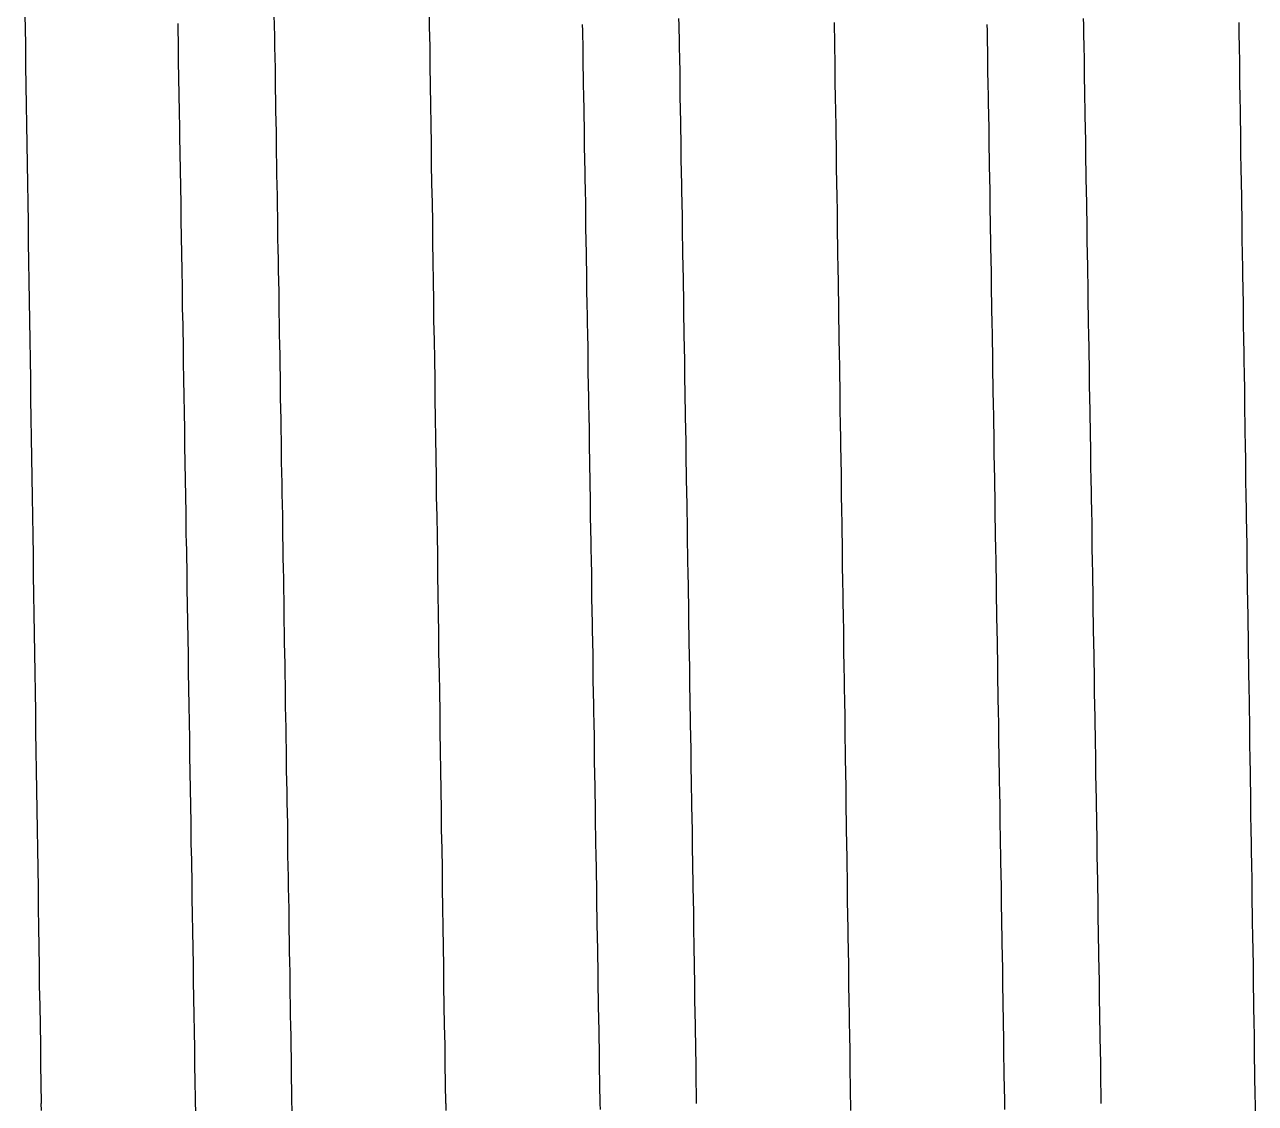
# Model space of a CAD drawing. Header units: millimetres. Extents: x 0 to 3800, y -67 to 2530.
# Drawn here: x 2217.25 to 2221.934, y 966.218 to 970.323 of the extents above; entities that cross this region are included whole.
import ezdxf

# ---------------------------------------------------------------- set-up
doc = ezdxf.new("R2010")
doc.units = ezdxf.units.MM
doc.layers.add('내부선 및 부속', color=4, linetype='Continuous')

msp = doc.modelspace()

# ---------------------------------------------------------------- linework, layer by layer
at = {"layer": '내부선 및 부속', "linetype": 'Continuous', "flags": 128}
for points in [[(2217.2499, 970.3885), (2217.2519, 970.3145), (2217.2529, 970.2395), (2217.2539, 970.1655), (2217.2549, 970.0915), (2217.2559, 970.0165), (2217.2569, 969.9425), (2217.2579, 969.8675), (2217.2599, 969.7935), (2217.2609, 969.7185), (2217.2619, 969.6445), (2217.2629, 969.5695), (2217.2639, 969.4955), (2217.2649, 969.4205), (2217.2659, 969.3465), (2217.2669, 969.2715), (2217.2689, 969.1975), (2217.2699, 969.1225), (2217.2709, 969.0485), (2217.2719, 968.9735), (2217.2729, 968.8995), (2217.2739, 968.8245), (2217.2749, 968.7505), (2217.2759, 968.6755), (2217.2779, 968.6015), (2217.2789, 968.5265), (2217.2799, 968.4525), (2217.2809, 968.3785), (2217.2819, 968.3035), (2217.2829, 968.2295), (2217.2839, 968.1545), (2217.2849, 968.0805), (2217.2859, 968.0055), (2217.2879, 967.9315), (2217.2889, 967.8565), (2217.2899, 967.7825), (2217.2909, 967.7075), (2217.2919, 967.6335), (2217.2929, 967.5585), (2217.2939, 967.4845), (2217.2949, 967.4095), (2217.2959, 967.3355), (2217.2979, 967.2605), (2217.2989, 967.1865), (2217.2999, 967.1115), (2217.3009, 967.0375), (2217.3019, 966.9625), (2217.3029, 966.8885), (2217.3039, 966.8145), (2217.3049, 966.7395), (2217.3059, 966.6655), (2217.3079, 966.5905), (2217.3089, 966.5165), (2217.3099, 966.4415), (2217.3109, 966.3675), (2217.3119, 966.2925), (2217.3129, 966.2185), (2217.3129, 966.2185)], [(2218.8529, 966.2185), (2218.8519, 966.2925), (2218.8509, 966.3675), (2218.8499, 966.4415), (2218.8479, 966.5165), (2218.8469, 966.5905), (2218.8459, 966.6655), (2218.8449, 966.7395), (2218.8439, 966.8145), (2218.8429, 966.8885), (2218.8419, 966.9625), (2218.8409, 967.0375), (2218.8399, 967.1115), (2218.8389, 967.1865), (2218.8369, 967.2605), (2218.8359, 967.3355), (2218.8349, 967.4095), (2218.8339, 967.4845), (2218.8329, 967.5585), (2218.8319, 967.6335), (2218.8309, 967.7075), (2218.8299, 967.7825), (2218.8289, 967.8565), (2218.8269, 967.9315), (2218.8259, 968.0055), (2218.8249, 968.0805), (2218.8239, 968.1545), (2218.8229, 968.2295), (2218.8219, 968.3035), (2218.8209, 968.3785), (2218.8199, 968.4525), (2218.8179, 968.5265), (2218.8169, 968.6015), (2218.8159, 968.6755), (2218.8149, 968.7505), (2218.8139, 968.8245), (2218.8129, 968.8995), (2218.8119, 968.9735), (2218.8109, 969.0485), (2218.8099, 969.1225), (2218.8079, 969.1975), (2218.8069, 969.2715), (2218.8059, 969.3465), (2218.8049, 969.4205), (2218.8039, 969.4955), (2218.8029, 969.5695), (2218.8019, 969.6445), (2218.7999, 969.7185), (2218.7989, 969.7935), (2218.7979, 969.8675), (2218.7969, 969.9425), (2218.7959, 970.0165), (2218.7949, 970.0915), (2218.7939, 970.1655), (2218.7929, 970.2395), (2218.7909, 970.3145), (2218.7899, 970.3885)], [(2218.1989, 970.3595), (2218.1999, 970.3195), (2218.2009, 970.2785), (2218.2009, 970.2385), (2218.2019, 970.1975), (2218.2029, 970.1575), (2218.2029, 970.1165), (2218.2039, 970.0765), (2218.2049, 970.0355), (2218.2049, 969.9955), (2218.2059, 969.9545), (2218.2069, 969.9145), (2218.2069, 969.8735), (2218.2079, 969.8335), (2218.2089, 969.7925), (2218.2089, 969.7525), (2218.2099, 969.7115), (2218.2109, 969.6715), (2218.2109, 969.6305), (2218.2119, 969.5905), (2218.2129, 969.5495), (2218.2129, 969.5095), (2218.2139, 969.4685), (2218.2149, 969.4285), (2218.2149, 969.3875), (2218.2159, 969.3475), (2218.2169, 969.3065), (2218.2169, 969.2665), (2218.2179, 969.2265), (2218.2189, 969.1855), (2218.2189, 969.1455), (2218.2199, 969.1045), (2218.2209, 969.0645), (2218.2209, 969.0235), (2218.2219, 968.9835), (2218.2229, 968.9425), (2218.2229, 968.9025), (2218.2239, 968.8615), (2218.2249, 968.8215), (2218.2249, 968.7805), (2218.2259, 968.7405), (2218.2269, 968.6995), (2218.2269, 968.6595), (2218.2279, 968.6185), (2218.2289, 968.5785), (2218.2289, 968.5375), (2218.2299, 968.4975), (2218.2309, 968.4565), (2218.2309, 968.4165), (2218.2319, 968.3755), (2218.2329, 968.3355), (2218.2329, 968.2945), (2218.2339, 968.2545), (2218.2349, 968.2135), (2218.2349, 968.1735), (2218.2359, 968.1325), (2218.2359, 968.0925), (2218.2369, 968.0515), (2218.2379, 968.0115), (2218.2379, 967.9715), (2218.2389, 967.9305), (2218.2399, 967.8905), (2218.2399, 967.8495), (2218.2409, 967.8095), (2218.2419, 967.7685), (2218.2419, 967.7285), (2218.2429, 967.6875), (2218.2439, 967.6475), (2218.2439, 967.6065), (2218.2449, 967.5665), (2218.2459, 967.5255), (2218.2459, 967.4855), (2218.2469, 967.4445), (2218.2479, 967.4045), (2218.2479, 967.3635), (2218.2489, 967.3235), (2218.2499, 967.2825), (2218.2499, 967.2825), (2218.2499, 967.2425), (2218.2509, 967.2015), (2218.2509, 967.1615), (2218.2519, 967.1205), (2218.2529, 967.0805), (2218.2529, 967.0395), (2218.2539, 966.9995), (2218.2549, 966.9585), (2218.2549, 966.9185), (2218.2559, 966.8775), (2218.2569, 966.8375), (2218.2569, 966.7965), (2218.2579, 966.7565), (2218.2589, 966.7165), (2218.2589, 966.6755), (2218.2599, 966.6355), (2218.2609, 966.5945), (2218.2609, 966.5545), (2218.2619, 966.5135), (2218.2629, 966.4735), (2218.2629, 966.4325), (2218.2639, 966.3925), (2218.2649, 966.3515), (2218.2649, 966.3115), (2218.2659, 966.2705), (2218.2659, 966.2305), (2218.2669, 966.1895)], [(2219.7389, 970.3465), (2219.7399, 970.3225), (2219.7399, 970.2985), (2219.7409, 970.2745), (2219.7409, 970.2505), (2219.7409, 970.2265), (2219.7419, 970.2035), (2219.7419, 970.1795), (2219.7429, 970.1555), (2219.7429, 970.1315), (2219.7429, 970.1075), (2219.7439, 970.0835), (2219.7439, 970.0595), (2219.7439, 970.0365), (2219.7449, 970.0125), (2219.7449, 969.9885), (2219.7459, 969.9645), (2219.7459, 969.9405), (2219.7459, 969.9165), (2219.7469, 969.8925), (2219.7469, 969.8685), (2219.7479, 969.8455), (2219.7479, 969.8215), (2219.7479, 969.7975), (2219.7489, 969.7735), (2219.7489, 969.7495), (2219.7499, 969.7255), (2219.7499, 969.7015), (2219.7499, 969.6785), (2219.7509, 969.6545), (2219.7509, 969.6305), (2219.7519, 969.6065), (2219.7519, 969.5825), (2219.7519, 969.5585), (2219.7519, 969.5585), (2219.7529, 969.5345), (2219.7529, 969.5105), (2219.7539, 969.4875), (2219.7539, 969.4635), (2219.7539, 969.4395), (2219.7549, 969.4155), (2219.7549, 969.3915), (2219.7559, 969.3675), (2219.7559, 969.3435), (2219.7559, 969.3205), (2219.7569, 969.2965), (2219.7569, 969.2725), (2219.7569, 969.2485), (2219.7579, 969.2245), (2219.7579, 969.2005), (2219.7589, 969.1765), (2219.7589, 969.1535), (2219.7589, 969.1295), (2219.7599, 969.1055), (2219.7599, 969.0815), (2219.7609, 969.0575), (2219.7609, 969.0335), (2219.7609, 969.0095), (2219.7619, 968.9855), (2219.7619, 968.9625), (2219.7629, 968.9385), (2219.7629, 968.9145), (2219.7629, 968.8905), (2219.7639, 968.8665), (2219.7639, 968.8425), (2219.7639, 968.8185), (2219.7649, 968.7955), (2219.7649, 968.7715), (2219.7659, 968.7475), (2219.7659, 968.7235), (2219.7659, 968.6995), (2219.7669, 968.6755), (2219.7669, 968.6515), (2219.7679, 968.6275), (2219.7679, 968.6045), (2219.7679, 968.5805), (2219.7689, 968.5565), (2219.7689, 968.5325), (2219.7699, 968.5085), (2219.7699, 968.4845), (2219.7699, 968.4605), (2219.7709, 968.4375), (2219.7709, 968.4135), (2219.7709, 968.3895), (2219.7719, 968.3655), (2219.7719, 968.3415), (2219.7729, 968.3175), (2219.7729, 968.2935), (2219.7729, 968.2705), (2219.7739, 968.2465), (2219.7739, 968.2225), (2219.7749, 968.1985), (2219.7749, 968.1745), (2219.7749, 968.1505), (2219.7759, 968.1265), (2219.7759, 968.1025), (2219.7769, 968.0795), (2219.7769, 968.0555), (2219.7769, 968.0315), (2219.7779, 968.0075), (2219.7779, 967.9835), (2219.7779, 967.9595), (2219.7789, 967.9355), (2219.7789, 967.9125), (2219.7799, 967.8885), (2219.7799, 967.8645), (2219.7799, 967.8405), (2219.7809, 967.8165), (2219.7809, 967.7925), (2219.7819, 967.7685), (2219.7819, 967.7445), (2219.7819, 967.7215), (2219.7829, 967.6975), (2219.7829, 967.6735), (2219.7829, 967.6495), (2219.7839, 967.6255), (2219.7839, 967.6015), (2219.7849, 967.5775), (2219.7849, 967.5545), (2219.7849, 967.5305), (2219.7859, 967.5065), (2219.7859, 967.4825), (2219.7869, 967.4585), (2219.7869, 967.4345), (2219.7869, 967.4105), (2219.7879, 967.3875), (2219.7879, 967.3635), (2219.7879, 967.3395), (2219.7889, 967.3155), (2219.7889, 967.2915), (2219.7899, 967.2675), (2219.7899, 967.2435), (2219.7899, 967.2195), (2219.7909, 967.1965), (2219.7909, 967.1725), (2219.7909, 967.1725), (2219.7919, 967.1485), (2219.7919, 967.1245), (2219.7919, 967.1005), (2219.7929, 967.0765), (2219.7929, 967.0525), (2219.7929, 967.0295), (2219.7939, 967.0055), (2219.7939, 966.9815), (2219.7949, 966.9575), (2219.7949, 966.9335), (2219.7949, 966.9095), (2219.7959, 966.8855), (2219.7959, 966.8615), (2219.7969, 966.8385), (2219.7969, 966.8145), (2219.7969, 966.7905), (2219.7979, 966.7665), (2219.7979, 966.7425), (2219.7979, 966.7185), (2219.7989, 966.6945), (2219.7989, 966.6715), (2219.7999, 966.6475), (2219.7999, 966.6235), (2219.7999, 966.5995), (2219.8009, 966.5755), (2219.8009, 966.5515), (2219.8019, 966.5275), (2219.8019, 966.5045), (2219.8019, 966.4805), (2219.8029, 966.4565), (2219.8029, 966.4325), (2219.8029, 966.4085), (2219.8039, 966.3845), (2219.8039, 966.3605), (2219.8049, 966.3365), (2219.8049, 966.3135), (2219.8049, 966.2895), (2219.8059, 966.2655), (2219.8059, 966.2415), (2219.8059, 966.2175)], [(2221.2789, 970.3465), (2221.2799, 970.3225), (2221.2799, 970.2985), (2221.2799, 970.2745), (2221.2809, 970.2505), (2221.2809, 970.2265), (2221.2819, 970.2035), (2221.2819, 970.1795), (2221.2819, 970.1555), (2221.2829, 970.1315), (2221.2829, 970.1075), (2221.2839, 970.0835), (2221.2839, 970.0595), (2221.2839, 970.0355), (2221.2849, 970.0125), (2221.2849, 969.9885), (2221.2849, 969.9645), (2221.2859, 969.9405), (2221.2859, 969.9165), (2221.2869, 969.8925), (2221.2869, 969.8685), (2221.2869, 969.8455), (2221.2879, 969.8215), (2221.2879, 969.7975), (2221.2889, 969.7735), (2221.2889, 969.7495), (2221.2889, 969.7255), (2221.2899, 969.7015), (2221.2899, 969.6785), (2221.2909, 969.6545), (2221.2909, 969.6305), (2221.2909, 969.6065), (2221.2919, 969.5825), (2221.2919, 969.5585), (2221.2919, 969.5585), (2221.2929, 969.5345), (2221.2929, 969.5105), (2221.2929, 969.4875), (2221.2939, 969.4635), (2221.2939, 969.4395), (2221.2949, 969.4155), (2221.2949, 969.3915), (2221.2949, 969.3675), (2221.2959, 969.3435), (2221.2959, 969.3205), (2221.2969, 969.2965), (2221.2969, 969.2725), (2221.2969, 969.2485), (2221.2979, 969.2245), (2221.2979, 969.2005), (2221.2979, 969.1765), (2221.2989, 969.1535), (2221.2989, 969.1295), (2221.2999, 969.1055), (2221.2999, 969.0815), (2221.2999, 969.0575), (2221.3009, 969.0335), (2221.3009, 969.0095), (2221.3019, 968.9855), (2221.3019, 968.9625), (2221.3019, 968.9385), (2221.3029, 968.9145), (2221.3029, 968.8905), (2221.3039, 968.8665), (2221.3039, 968.8425), (2221.3039, 968.8185), (2221.3049, 968.7955), (2221.3049, 968.7715), (2221.3049, 968.7475), (2221.3059, 968.7235), (2221.3059, 968.6995), (2221.3069, 968.6755), (2221.3069, 968.6515), (2221.3069, 968.6275), (2221.3079, 968.6045), (2221.3079, 968.5805), (2221.3089, 968.5565), (2221.3089, 968.5325), (2221.3089, 968.5085), (2221.3099, 968.4845), (2221.3099, 968.4605), (2221.3109, 968.4375), (2221.3109, 968.4135), (2221.3109, 968.3895), (2221.3119, 968.3655), (2221.3119, 968.3415), (2221.3119, 968.3175), (2221.3129, 968.2935), (2221.3129, 968.2705), (2221.3139, 968.2465), (2221.3139, 968.2225), (2221.3139, 968.1985), (2221.3149, 968.1745), (2221.3149, 968.1505), (2221.3159, 968.1265), (2221.3159, 968.1025), (2221.3159, 968.0795), (2221.3169, 968.0555), (2221.3169, 968.0315), (2221.3169, 968.0075), (2221.3179, 967.9835), (2221.3179, 967.9595), (2221.3189, 967.9355), (2221.3189, 967.9125), (2221.3189, 967.8885), (2221.3199, 967.8645), (2221.3199, 967.8405), (2221.3209, 967.8165), (2221.3209, 967.7925), (2221.3209, 967.7685), (2221.3219, 967.7445), (2221.3219, 967.7215), (2221.3229, 967.6975), (2221.3229, 967.6735), (2221.3229, 967.6495), (2221.3239, 967.6255), (2221.3239, 967.6015), (2221.3239, 967.5775), (2221.3249, 967.5545), (2221.3249, 967.5305), (2221.3259, 967.5065), (2221.3259, 967.4825), (2221.3259, 967.4585), (2221.3269, 967.4345), (2221.3269, 967.4105), (2221.3279, 967.3865), (2221.3279, 967.3635), (2221.3279, 967.3395), (2221.3289, 967.3155), (2221.3289, 967.2915), (2221.3289, 967.2675), (2221.3299, 967.2435), (2221.3299, 967.2195), (2221.3309, 967.1965), (2221.3309, 967.1725), (2221.3309, 967.1725), (2221.3309, 967.1485), (2221.3319, 967.1245), (2221.3319, 967.1005), (2221.3329, 967.0765), (2221.3329, 967.0525), (2221.3329, 967.0295), (2221.3339, 967.0055), (2221.3339, 966.9815), (2221.3339, 966.9575), (2221.3349, 966.9335), (2221.3349, 966.9095), (2221.3359, 966.8855), (2221.3359, 966.8615), (2221.3359, 966.8385), (2221.3369, 966.8145), (2221.3369, 966.7905), (2221.3369, 966.7665), (2221.3379, 966.7425), (2221.3379, 966.7185), (2221.3389, 966.6945), (2221.3389, 966.6715), (2221.3389, 966.6475), (2221.3399, 966.6235), (2221.3399, 966.5995), (2221.3409, 966.5755), (2221.3409, 966.5515), (2221.3409, 966.5275), (2221.3419, 966.5035), (2221.3419, 966.4805), (2221.3419, 966.4565), (2221.3429, 966.4325), (2221.3429, 966.4085), (2221.3439, 966.3845), (2221.3439, 966.3605), (2221.3439, 966.3365), (2221.3449, 966.3135), (2221.3449, 966.2895), (2221.3459, 966.2655), (2221.3459, 966.2415), (2221.3459, 966.2175)], [(2217.8329, 970.3265), (2217.8329, 970.2945), (2217.8339, 970.2625), (2217.8339, 970.2305), (2217.8349, 970.1985), (2217.8349, 970.1675), (2217.8359, 970.1355), (2217.8359, 970.1035), (2217.8369, 970.0715), (2217.8369, 970.0395), (2217.8379, 970.0075), (2217.8379, 969.9765), (2217.8389, 969.9445), (2217.8389, 969.9125), (2217.8399, 969.8805), (2217.8399, 969.8805), (2217.8409, 969.8485), (2217.8409, 969.8165), (2217.8419, 969.7855), (2217.8419, 969.7535), (2217.8429, 969.7215), (2217.8429, 969.6895), (2217.8439, 969.6575), (2217.8439, 969.6265), (2217.8449, 969.5945), (2217.8449, 969.5625), (2217.8459, 969.5305), (2217.8459, 969.4985), (2217.8469, 969.4665), (2217.8469, 969.4355), (2217.8479, 969.4035), (2217.8479, 969.3715), (2217.8489, 969.3395), (2217.8489, 969.3075), (2217.8499, 969.2755), (2217.8499, 969.2445), (2217.8509, 969.2125), (2217.8519, 969.1805), (2217.8519, 969.1485), (2217.8529, 969.1165), (2217.8529, 969.0855), (2217.8539, 969.0535), (2217.8539, 969.0215), (2217.8549, 968.9895), (2217.8549, 968.9575), (2217.8559, 968.9255), (2217.8559, 968.8945), (2217.8569, 968.8625), (2217.8569, 968.8305), (2217.8579, 968.7985), (2217.8579, 968.7665), (2217.8589, 968.7345), (2217.8589, 968.7035), (2217.8599, 968.6715), (2217.8599, 968.6395), (2217.8609, 968.6075), (2217.8609, 968.5755), (2217.8619, 968.5435), (2217.8619, 968.5125), (2217.8629, 968.4805), (2217.8629, 968.4485), (2217.8639, 968.4165), (2217.8639, 968.3845), (2217.8649, 968.3535), (2217.8659, 968.3215), (2217.8659, 968.2895), (2217.8669, 968.2575), (2217.8669, 968.2255), (2217.8679, 968.1935), (2217.8679, 968.1625), (2217.8689, 968.1305), (2217.8689, 968.0985), (2217.8699, 968.0665), (2217.8699, 968.0345), (2217.8709, 968.0025), (2217.8709, 967.9715), (2217.8719, 967.9395), (2217.8719, 967.9075), (2217.8729, 967.8755), (2217.8729, 967.8435), (2217.8739, 967.8125), (2217.8739, 967.7805), (2217.8749, 967.7485), (2217.8749, 967.7165), (2217.8759, 967.6845), (2217.8759, 967.6525), (2217.8769, 967.6215), (2217.8769, 967.5895), (2217.8779, 967.5575), (2217.8779, 967.5255), (2217.8789, 967.4935), (2217.8789, 967.4615), (2217.8799, 967.4305), (2217.8799, 967.3985), (2217.8809, 967.3665), (2217.8809, 967.3345), (2217.8819, 967.3025), (2217.8819, 967.2715), (2217.8829, 967.2395), (2217.8829, 967.2075), (2217.8839, 967.1755), (2217.8849, 967.1435), (2217.8849, 967.1115), (2217.8859, 967.0805), (2217.8859, 967.0485), (2217.8869, 967.0165), (2217.8869, 966.9845), (2217.8879, 966.9525), (2217.8879, 966.9205), (2217.8889, 966.8895), (2217.8889, 966.8575), (2217.8899, 966.8255), (2217.8899, 966.7935), (2217.8909, 966.7615), (2217.8909, 966.7305), (2217.8919, 966.6985), (2217.8919, 966.6985), (2217.8919, 966.6665), (2217.8929, 966.6345), (2217.8929, 966.6025), (2217.8939, 966.5705), (2217.8939, 966.5395), (2217.8949, 966.5075), (2217.8949, 966.4755), (2217.8959, 966.4435), (2217.8959, 966.4115), (2217.8969, 966.3795), (2217.8969, 966.3485), (2217.8979, 966.3165), (2217.8979, 966.2845), (2217.8989, 966.2525), (2217.8989, 966.2205), (2217.8999, 966.1885)], [(2219.3719, 970.3235), (2219.3729, 970.2995), (2219.3729, 970.2755), (2219.3739, 970.2525), (2219.3739, 970.2285), (2219.3739, 970.2045), (2219.3749, 970.1805), (2219.3749, 970.1565), (2219.3759, 970.1325), (2219.3759, 970.1085), (2219.3759, 970.0845), (2219.3769, 970.0615), (2219.3769, 970.0375), (2219.3779, 970.0135), (2219.3779, 969.9895), (2219.3779, 969.9655), (2219.3789, 969.9415), (2219.3789, 969.9175), (2219.3799, 969.8945), (2219.3799, 969.8705), (2219.3799, 969.8465), (2219.3809, 969.8225), (2219.3809, 969.7985), (2219.3819, 969.7745), (2219.3819, 969.7505), (2219.3819, 969.7275), (2219.3829, 969.7035), (2219.3829, 969.6795), (2219.3839, 969.6555), (2219.3839, 969.6315), (2219.3839, 969.6075), (2219.3849, 969.5835), (2219.3849, 969.5595), (2219.3849, 969.5365), (2219.3849, 969.5365), (2219.3859, 969.5125), (2219.3859, 969.4885), (2219.3869, 969.4645), (2219.3869, 969.4405), (2219.3869, 969.4165), (2219.3879, 969.3925), (2219.3879, 969.3695), (2219.3889, 969.3455), (2219.3889, 969.3215), (2219.3889, 969.2975), (2219.3899, 969.2735), (2219.3899, 969.2495), (2219.3909, 969.2255), (2219.3909, 969.2015), (2219.3909, 969.1785), (2219.3919, 969.1545), (2219.3919, 969.1305), (2219.3929, 969.1065), (2219.3929, 969.0825), (2219.3929, 969.0585), (2219.3939, 969.0345), (2219.3939, 969.0115), (2219.3939, 968.9875), (2219.3949, 968.9635), (2219.3949, 968.9395), (2219.3959, 968.9155), (2219.3959, 968.8915), (2219.3959, 968.8675), (2219.3969, 968.8445), (2219.3969, 968.8205), (2219.3979, 968.7965), (2219.3979, 968.7725), (2219.3979, 968.7485), (2219.3989, 968.7245), (2219.3989, 968.7005), (2219.3999, 968.6765), (2219.3999, 968.6535), (2219.3999, 968.6295), (2219.4009, 968.6055), (2219.4009, 968.5815), (2219.4009, 968.5575), (2219.4019, 968.5335), (2219.4019, 968.5095), (2219.4029, 968.4865), (2219.4029, 968.4625), (2219.4029, 968.4385), (2219.4039, 968.4145), (2219.4039, 968.3905), (2219.4049, 968.3665), (2219.4049, 968.3425), (2219.4049, 968.3185), (2219.4059, 968.2955), (2219.4059, 968.2715), (2219.4069, 968.2475), (2219.4069, 968.2235), (2219.4069, 968.1995), (2219.4079, 968.1755), (2219.4079, 968.1515), (2219.4079, 968.1285), (2219.4089, 968.1045), (2219.4089, 968.0805), (2219.4099, 968.0565), (2219.4099, 968.0325), (2219.4099, 968.0085), (2219.4109, 967.9845), (2219.4109, 967.9615), (2219.4119, 967.9375), (2219.4119, 967.9135), (2219.4119, 967.8895), (2219.4129, 967.8655), (2219.4129, 967.8415), (2219.4129, 967.8175), (2219.4139, 967.7935), (2219.4139, 967.7705), (2219.4149, 967.7465), (2219.4149, 967.7225), (2219.4149, 967.6985), (2219.4159, 967.6745), (2219.4159, 967.6505), (2219.4169, 967.6265), (2219.4169, 967.6035), (2219.4169, 967.5795), (2219.4179, 967.5555), (2219.4179, 967.5315), (2219.4179, 967.5075), (2219.4189, 967.4835), (2219.4189, 967.4595), (2219.4199, 967.4355), (2219.4199, 967.4125), (2219.4199, 967.3885), (2219.4209, 967.3645), (2219.4209, 967.3405), (2219.4219, 967.3165), (2219.4219, 967.2925), (2219.4219, 967.2685), (2219.4229, 967.2455), (2219.4229, 967.2215), (2219.4229, 967.1975), (2219.4239, 967.1735), (2219.4239, 967.1495), (2219.4239, 967.1495), (2219.4249, 967.1255), (2219.4249, 967.1015), (2219.4249, 967.0785), (2219.4259, 967.0545), (2219.4259, 967.0305), (2219.4269, 967.0065), (2219.4269, 966.9825), (2219.4269, 966.9585), (2219.4279, 966.9345), (2219.4279, 966.9105), (2219.4279, 966.8875), (2219.4289, 966.8635), (2219.4289, 966.8395), (2219.4299, 966.8155), (2219.4299, 966.7915), (2219.4299, 966.7675), (2219.4309, 966.7435), (2219.4309, 966.7205), (2219.4319, 966.6965), (2219.4319, 966.6725), (2219.4319, 966.6485), (2219.4329, 966.6245), (2219.4329, 966.6005), (2219.4329, 966.5765), (2219.4339, 966.5525), (2219.4339, 966.5295), (2219.4349, 966.5055), (2219.4349, 966.4815), (2219.4349, 966.4575), (2219.4359, 966.4335), (2219.4359, 966.4095), (2219.4369, 966.3855), (2219.4369, 966.3625), (2219.4369, 966.3385), (2219.4379, 966.3145), (2219.4379, 966.2905), (2219.4379, 966.2665), (2219.4389, 966.2425), (2219.4389, 966.2185), (2219.4399, 966.1955)], [(2220.3309, 970.3305), (2220.3309, 970.3035), (2220.3319, 970.2765), (2220.3319, 970.2495), (2220.3319, 970.2225), (2220.3329, 970.1955), (2220.3329, 970.1685), (2220.3339, 970.1415), (2220.3339, 970.1145), (2220.3339, 970.0875), (2220.3349, 970.0605), (2220.3349, 970.0335), (2220.3359, 970.0065), (2220.3359, 969.9795), (2220.3369, 969.9515), (2220.3369, 969.9245), (2220.3369, 969.8975), (2220.3379, 969.8705), (2220.3379, 969.8435), (2220.3389, 969.8165), (2220.3389, 969.7895), (2220.3389, 969.7625), (2220.3399, 969.7355), (2220.3399, 969.7085), (2220.3409, 969.6815), (2220.3409, 969.6545), (2220.3419, 969.6275), (2220.3419, 969.6005), (2220.3419, 969.5735), (2220.3429, 969.5465), (2220.3429, 969.5195), (2220.3439, 969.4925), (2220.3439, 969.4645), (2220.3439, 969.4375), (2220.3449, 969.4105), (2220.3449, 969.3835), (2220.3459, 969.3565), (2220.3459, 969.3295), (2220.3459, 969.3025), (2220.3469, 969.2755), (2220.3469, 969.2485), (2220.3479, 969.2215), (2220.3479, 969.1945), (2220.3489, 969.1675), (2220.3489, 969.1405), (2220.3489, 969.1135), (2220.3489, 969.1135), (2220.3499, 969.0865), (2220.3499, 969.0595), (2220.3509, 969.0325), (2220.3509, 969.0045), (2220.3509, 968.9775), (2220.3519, 968.9505), (2220.3519, 968.9235), (2220.3529, 968.8965), (2220.3529, 968.8695), (2220.3529, 968.8425), (2220.3539, 968.8155), (2220.3539, 968.7885), (2220.3549, 968.7615), (2220.3549, 968.7345), (2220.3549, 968.7075), (2220.3559, 968.6805), (2220.3559, 968.6535), (2220.3569, 968.6265), (2220.3569, 968.5995), (2220.3579, 968.5725), (2220.3579, 968.5455), (2220.3579, 968.5175), (2220.3589, 968.4905), (2220.3589, 968.4635), (2220.3599, 968.4365), (2220.3599, 968.4095), (2220.3599, 968.3825), (2220.3609, 968.3555), (2220.3609, 968.3285), (2220.3619, 968.3015), (2220.3619, 968.2745), (2220.3619, 968.2475), (2220.3629, 968.2205), (2220.3629, 968.1935), (2220.3639, 968.1665), (2220.3639, 968.1395), (2220.3639, 968.1125), (2220.3649, 968.0855), (2220.3649, 968.0585), (2220.3659, 968.0305), (2220.3659, 968.0035), (2220.3659, 967.9765), (2220.3669, 967.9495), (2220.3669, 967.9225), (2220.3679, 967.8955), (2220.3679, 967.8685), (2220.3689, 967.8415), (2220.3689, 967.8145), (2220.3689, 967.7875), (2220.3699, 967.7605), (2220.3699, 967.7335), (2220.3709, 967.7065), (2220.3709, 967.6795), (2220.3709, 967.6525), (2220.3719, 967.6255), (2220.3719, 967.5985), (2220.3729, 967.5715), (2220.3729, 967.5435), (2220.3729, 967.5165), (2220.3739, 967.4895), (2220.3739, 967.4625), (2220.3749, 967.4355), (2220.3749, 967.4085), (2220.3749, 967.3815), (2220.3759, 967.3545), (2220.3759, 967.3275), (2220.3769, 967.3005), (2220.3769, 967.2735), (2220.3769, 967.2465), (2220.3779, 967.2195), (2220.3779, 967.1925), (2220.3789, 967.1655), (2220.3789, 967.1385), (2220.3789, 967.1115), (2220.3799, 967.0845), (2220.3799, 967.0565), (2220.3809, 967.0295), (2220.3809, 967.0025), (2220.3809, 966.9755), (2220.3819, 966.9485), (2220.3819, 966.9215), (2220.3829, 966.8945), (2220.3829, 966.8675), (2220.3829, 966.8405), (2220.3839, 966.8135), (2220.3839, 966.7865), (2220.3849, 966.7595), (2220.3849, 966.7325), (2220.3849, 966.7055), (2220.3859, 966.6785), (2220.3859, 966.6515), (2220.3869, 966.6245), (2220.3869, 966.5965), (2220.3879, 966.5695), (2220.3879, 966.5425), (2220.3879, 966.5155), (2220.3889, 966.4885), (2220.3889, 966.4615), (2220.3899, 966.4345), (2220.3899, 966.4075), (2220.3899, 966.4075), (2220.3899, 966.3805), (2220.3909, 966.3535), (2220.3909, 966.3265), (2220.3919, 966.2995), (2220.3919, 966.2725), (2220.3919, 966.2455), (2220.3929, 966.2185), (2220.3929, 966.2185)], [(2220.9119, 970.3235), (2220.9129, 970.2995), (2220.9129, 970.2755), (2220.9129, 970.2525), (2220.9139, 970.2285), (2220.9139, 970.2045), (2220.9149, 970.1805), (2220.9149, 970.1565), (2220.9149, 970.1325), (2220.9159, 970.1085), (2220.9159, 970.0845), (2220.9169, 970.0615), (2220.9169, 970.0375), (2220.9169, 970.0135), (2220.9179, 969.9895), (2220.9179, 969.9655), (2220.9189, 969.9415), (2220.9189, 969.9175), (2220.9189, 969.8945), (2220.9199, 969.8705), (2220.9199, 969.8465), (2220.9209, 969.8225), (2220.9209, 969.7985), (2220.9209, 969.7745), (2220.9219, 969.7505), (2220.9219, 969.7265), (2220.9229, 969.7035), (2220.9229, 969.6795), (2220.9229, 969.6555), (2220.9239, 969.6315), (2220.9239, 969.6075), (2220.9249, 969.5835), (2220.9249, 969.5595), (2220.9249, 969.5365), (2220.9249, 969.5365), (2220.9259, 969.5125), (2220.9259, 969.4885), (2220.9259, 969.4645), (2220.9269, 969.4405), (2220.9269, 969.4165), (2220.9279, 969.3925), (2220.9279, 969.3695), (2220.9279, 969.3455), (2220.9289, 969.3215), (2220.9289, 969.2975), (2220.9299, 969.2735), (2220.9299, 969.2495), (2220.9299, 969.2255), (2220.9309, 969.2015), (2220.9309, 969.1785), (2220.9319, 969.1545), (2220.9319, 969.1305), (2220.9319, 969.1065), (2220.9329, 969.0825), (2220.9329, 969.0585), (2220.9339, 969.0345), (2220.9339, 969.0115), (2220.9339, 968.9875), (2220.9349, 968.9635), (2220.9349, 968.9395), (2220.9349, 968.9155), (2220.9359, 968.8915), (2220.9359, 968.8675), (2220.9369, 968.8445), (2220.9369, 968.8205), (2220.9369, 968.7965), (2220.9379, 968.7725), (2220.9379, 968.7485), (2220.9389, 968.7245), (2220.9389, 968.7005), (2220.9389, 968.6765), (2220.9399, 968.6535), (2220.9399, 968.6295), (2220.9409, 968.6055), (2220.9409, 968.5815), (2220.9409, 968.5575), (2220.9419, 968.5335), (2220.9419, 968.5095), (2220.9419, 968.4865), (2220.9429, 968.4625), (2220.9429, 968.4385), (2220.9439, 968.4145), (2220.9439, 968.3905), (2220.9439, 968.3665), (2220.9449, 968.3425), (2220.9449, 968.3185), (2220.9459, 968.2955), (2220.9459, 968.2715), (2220.9459, 968.2475), (2220.9469, 968.2235), (2220.9469, 968.1995), (2220.9479, 968.1755), (2220.9479, 968.1515), (2220.9479, 968.1285), (2220.9489, 968.1045), (2220.9489, 968.0805), (2220.9489, 968.0565), (2220.9499, 968.0325), (2220.9499, 968.0085), (2220.9509, 967.9845), (2220.9509, 967.9615), (2220.9509, 967.9375), (2220.9519, 967.9135), (2220.9519, 967.8895), (2220.9529, 967.8655), (2220.9529, 967.8415), (2220.9529, 967.8175), (2220.9539, 967.7935), (2220.9539, 967.7705), (2220.9539, 967.7465), (2220.9549, 967.7225), (2220.9549, 967.6985), (2220.9559, 967.6745), (2220.9559, 967.6505), (2220.9559, 967.6265), (2220.9569, 967.6035), (2220.9569, 967.5795), (2220.9579, 967.5555), (2220.9579, 967.5315), (2220.9579, 967.5075), (2220.9589, 967.4835), (2220.9589, 967.4595), (2220.9589, 967.4355), (2220.9599, 967.4125), (2220.9599, 967.3885), (2220.9609, 967.3645), (2220.9609, 967.3405), (2220.9609, 967.3165), (2220.9619, 967.2925), (2220.9619, 967.2685), (2220.9629, 967.2455), (2220.9629, 967.2215), (2220.9629, 967.1975), (2220.9639, 967.1735), (2220.9639, 967.1495), (2220.9639, 967.1495), (2220.9639, 967.1255), (2220.9649, 967.1015), (2220.9649, 967.0785), (2220.9659, 967.0545), (2220.9659, 967.0305), (2220.9659, 967.0065), (2220.9669, 966.9825), (2220.9669, 966.9585), (2220.9679, 966.9345), (2220.9679, 966.9105), (2220.9679, 966.8875), (2220.9689, 966.8635), (2220.9689, 966.8395), (2220.9689, 966.8155), (2220.9699, 966.7915), (2220.9699, 966.7675), (2220.9709, 966.7435), (2220.9709, 966.7205), (2220.9709, 966.6965), (2220.9719, 966.6725), (2220.9719, 966.6485), (2220.9729, 966.6245), (2220.9729, 966.6005), (2220.9729, 966.5765), (2220.9739, 966.5525), (2220.9739, 966.5295), (2220.9739, 966.5055), (2220.9749, 966.4815), (2220.9749, 966.4575), (2220.9759, 966.4335), (2220.9759, 966.4095), (2220.9759, 966.3855), (2220.9769, 966.3625), (2220.9769, 966.3385), (2220.9769, 966.3145), (2220.9779, 966.2905), (2220.9779, 966.2665), (2220.9789, 966.2425), (2220.9789, 966.2185), (2220.9789, 966.1955)], [(2221.8709, 970.3305), (2221.8709, 970.3035), (2221.8709, 970.2765), (2221.8719, 970.2495), (2221.8719, 970.2225), (2221.8729, 970.1955), (2221.8729, 970.1685), (2221.8729, 970.1415), (2221.8739, 970.1145), (2221.8739, 970.0875), (2221.8749, 970.0605), (2221.8749, 970.0335), (2221.8759, 970.0065), (2221.8759, 969.9795), (2221.8759, 969.9515), (2221.8769, 969.9245), (2221.8769, 969.8975), (2221.8779, 969.8705), (2221.8779, 969.8435), (2221.8779, 969.8165), (2221.8789, 969.7895), (2221.8789, 969.7625), (2221.8799, 969.7355), (2221.8799, 969.7085), (2221.8809, 969.6815), (2221.8809, 969.6545), (2221.8809, 969.6275), (2221.8819, 969.6005), (2221.8819, 969.5735), (2221.8829, 969.5465), (2221.8829, 969.5195), (2221.8829, 969.4925), (2221.8839, 969.4645), (2221.8839, 969.4375), (2221.8849, 969.4105), (2221.8849, 969.3835), (2221.8849, 969.3565), (2221.8859, 969.3295), (2221.8859, 969.3025), (2221.8869, 969.2755), (2221.8869, 969.2485), (2221.8879, 969.2215), (2221.8879, 969.1945), (2221.8879, 969.1675), (2221.8889, 969.1405), (2221.8889, 969.1135), (2221.8889, 969.1135), (2221.8899, 969.0865), (2221.8899, 969.0595), (2221.8899, 969.0325), (2221.8909, 969.0045), (2221.8909, 968.9775), (2221.8919, 968.9505), (2221.8919, 968.9235), (2221.8919, 968.8965), (2221.8929, 968.8695), (2221.8929, 968.8425), (2221.8939, 968.8155), (2221.8939, 968.7885), (2221.8939, 968.7615), (2221.8949, 968.7345), (2221.8949, 968.7075), (2221.8959, 968.6805), (2221.8959, 968.6535), (2221.8969, 968.6265), (2221.8969, 968.5995), (2221.8969, 968.5725), (2221.8979, 968.5455), (2221.8979, 968.5175), (2221.8989, 968.4905), (2221.8989, 968.4635), (2221.8989, 968.4365), (2221.8999, 968.4095), (2221.8999, 968.3825), (2221.9009, 968.3555), (2221.9009, 968.3285), (2221.9009, 968.3015), (2221.9019, 968.2745), (2221.9019, 968.2475), (2221.9029, 968.2205), (2221.9029, 968.1935), (2221.9029, 968.1665), (2221.9039, 968.1395), (2221.9039, 968.1125), (2221.9049, 968.0855), (2221.9049, 968.0585), (2221.9049, 968.0305), (2221.9059, 968.0035), (2221.9059, 967.9765), (2221.9069, 967.9495), (2221.9069, 967.9225), (2221.9079, 967.8955), (2221.9079, 967.8685), (2221.9079, 967.8415), (2221.9089, 967.8145), (2221.9089, 967.7875), (2221.9099, 967.7605), (2221.9099, 967.7335), (2221.9099, 967.7065), (2221.9109, 967.6795), (2221.9109, 967.6525), (2221.9119, 967.6255), (2221.9119, 967.5985), (2221.9119, 967.5715), (2221.9129, 967.5435), (2221.9129, 967.5165), (2221.9139, 967.4895), (2221.9139, 967.4625), (2221.9139, 967.4355), (2221.9149, 967.4085), (2221.9149, 967.3815), (2221.9159, 967.3545), (2221.9159, 967.3275), (2221.9159, 967.3005), (2221.9169, 967.2735), (2221.9169, 967.2465), (2221.9179, 967.2195), (2221.9179, 967.1925), (2221.9179, 967.1655), (2221.9189, 967.1385), (2221.9189, 967.1115), (2221.9199, 967.0845), (2221.9199, 967.0565), (2221.9199, 967.0295), (2221.9209, 967.0025), (2221.9209, 966.9755), (2221.9219, 966.9485), (2221.9219, 966.9215), (2221.9219, 966.8945), (2221.9229, 966.8675), (2221.9229, 966.8405), (2221.9239, 966.8135), (2221.9239, 966.7865), (2221.9249, 966.7595), (2221.9249, 966.7325), (2221.9249, 966.7055), (2221.9259, 966.6785), (2221.9259, 966.6515), (2221.9269, 966.6245), (2221.9269, 966.5965), (2221.9269, 966.5695), (2221.9279, 966.5425), (2221.9279, 966.5155), (2221.9289, 966.4885), (2221.9289, 966.4615), (2221.9289, 966.4345), (2221.9299, 966.4075), (2221.9299, 966.4075), (2221.9299, 966.3805), (2221.9309, 966.3535), (2221.9309, 966.3265), (2221.9309, 966.2995), (2221.9319, 966.2725), (2221.9319, 966.2455), (2221.9329, 966.2185), (2221.9329, 966.2185)], [(2217.3139, 966.1915), (2217.3129, 966.2185), (2217.3129, 966.2185)], [(2218.8529, 966.2185), (2218.8529, 966.1915)], [(2220.3929, 966.2185), (2220.3929, 966.1915)], [(2221.9329, 966.2185), (2221.9339, 966.1435)]]:
    msp.add_lwpolyline(points, dxfattribs=at)

doc.saveas('drawing.dxf')
